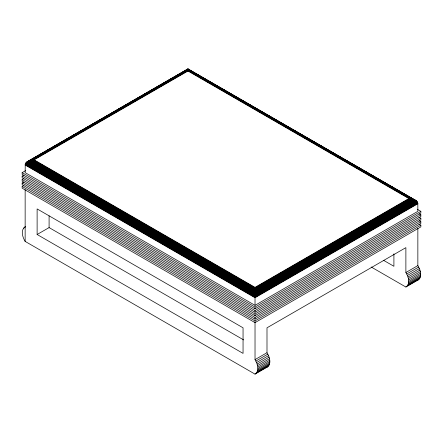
<?xml version="1.0" encoding="UTF-8"?>
<svg xmlns="http://www.w3.org/2000/svg" width="443" height="443" viewBox="0 0 443 443"><rect width="100%" height="100%" fill="white"/><g stroke="black" fill="none" stroke-linecap="round" stroke-linejoin="round"><path stroke-width="0.66" d="M255.024 305.349L255.024 292.286L414.986 199.931L412.771 199.062L187.976 69.28L187.976 68.87L415.899 200.502L417.234 201.842L417.832 203.348L417.854 211.339L255.024 305.349L25.146 172.626L25.245 164.253L26.032 162.775L27.538 161.496L187.976 68.87M408.878 198.547L255.024 287.374L255.024 292.286L28.014 161.224L30.844 160.2L34.122 159.84L187.976 71.013L408.878 198.547L412.771 199.062L255.024 290.137L30.229 160.355L187.976 69.28M25.146 226.894C20.184 230.072 22.643 237.343 25.146 241.407L255.024 374.13C259.986 370.946 257.527 363.675 255.024 359.611L255.024 320.904L22.15 186.453L22.15 188.181L255.024 322.631L420.85 226.894L420.85 225.166L419.056 224.125M266.996 367.214C271.958 364.035 269.499 356.765 266.996 352.7L266.996 327.814L405.882 247.631L405.882 272.517C408.385 276.582 410.844 283.847 405.882 287.031L371.162 266.985M417.854 280.12C422.816 276.936 420.357 269.665 417.854 265.601L417.854 228.272M187.976 68.914L26.702 162.105L255.024 293.925L416.298 200.812L187.976 68.992L187.976 71.013M27.826 161.739L26.032 162.775L255.024 294.983L416.968 201.482M26.962 162.437L25.766 163.129L255.024 295.492L417.234 201.842L416.038 201.15M417.256 209.262L420.85 211.339L420.85 213.066L255.024 308.804L22.15 174.354L22.15 172.626L25.744 170.555M419.056 213.759L420.85 214.794L420.85 216.522L255.024 312.26L22.15 177.815L22.15 176.081L23.944 175.046M419.056 217.214L420.85 218.249L420.85 219.977L255.024 315.715L22.15 181.27L22.15 179.542L23.944 178.501M419.056 220.669L420.85 221.705L420.85 223.433L255.024 319.176L22.15 184.725L22.15 182.998L23.944 181.962M22.15 186.453L23.944 185.418M24.31 227.386L25.511 226.694M23.606 228.079L24.802 227.386M37.118 234.497L243.052 353.392L243.052 327.814L37.118 208.919L37.118 234.497L49.09 227.586L243.65 339.914M413.934 199.45L255.024 291.195L29.066 160.743M414.476 199.682L255.024 291.738L28.524 160.97M417.456 202.207L255.024 295.985L25.544 163.495M417.633 202.578L255.024 296.461L25.367 163.871M417.755 202.96L255.024 296.915L25.245 164.253M417.832 203.348L255.024 297.342L25.168 164.635M417.854 203.736L255.024 297.746L25.146 165.023M22.15 172.626L255.024 307.077L420.85 211.339M22.15 176.081L255.024 310.532L420.85 214.794M22.15 179.542L255.024 313.987L420.85 218.249M22.15 182.998L255.024 317.443L420.85 221.705M255.024 320.904L420.85 225.166M255.024 359.611L266.996 352.7M405.882 272.517L417.854 265.601M255.855 361.067L267.827 354.151M406.718 273.968L418.69 267.057M256.563 362.573L268.536 355.657M407.422 275.474L419.394 268.563M257.123 364.102L269.095 357.185M407.981 277.002L419.958 270.092M257.533 365.619L269.51 358.708M408.396 278.52L420.368 271.609M257.782 367.097L269.759 360.187M408.645 280.004L420.617 273.087M257.87 368.515L269.842 361.599M408.728 281.416L420.7 274.499M257.782 369.827L269.759 362.917M408.645 282.728L420.617 275.817M257.533 371.018L269.51 364.107M408.396 283.924L420.368 277.008M257.123 372.065L269.095 365.154M407.981 284.971L419.958 278.054M256.563 372.945L268.536 366.029M407.422 285.846L419.394 278.935M255.024 374.13L267.827 366.721M405.882 287.031L418.69 279.627M414.26 199.76L416.653 201.144L255.024 294.457L26.347 162.431L187.976 69.114L413.369 199.245L255.024 290.663L29.631 160.532M413.978 199.76L415.174 200.446M383.732 260.418L393.91 266.293L393.91 253.85M34.122 159.84L255.024 287.374M27.538 161.496L255.024 292.834L415.462 200.208L415.899 200.502L255.024 293.382L27.101 161.789M255.024 307.077L255.024 308.804M255.024 310.532L255.024 312.26M255.024 313.987L255.024 315.715M255.024 317.443L255.024 319.176M49.09 215.83L49.09 227.586M25.146 189.565L25.146 241.407M187.976 69.479L30.844 160.2L255.024 289.628L412.156 198.907L187.976 69.479M187.976 69.717L31.475 160.067L255.024 289.135L411.525 198.78L187.976 69.717M187.976 69.988L32.123 159.967L255.024 288.659L410.877 198.68L187.976 69.988M187.976 70.299L32.782 159.895L255.024 288.205L410.218 198.608L187.976 70.299M187.976 70.642L33.452 159.857L255.024 287.778L409.548 198.564L187.976 70.642"/></g></svg>
